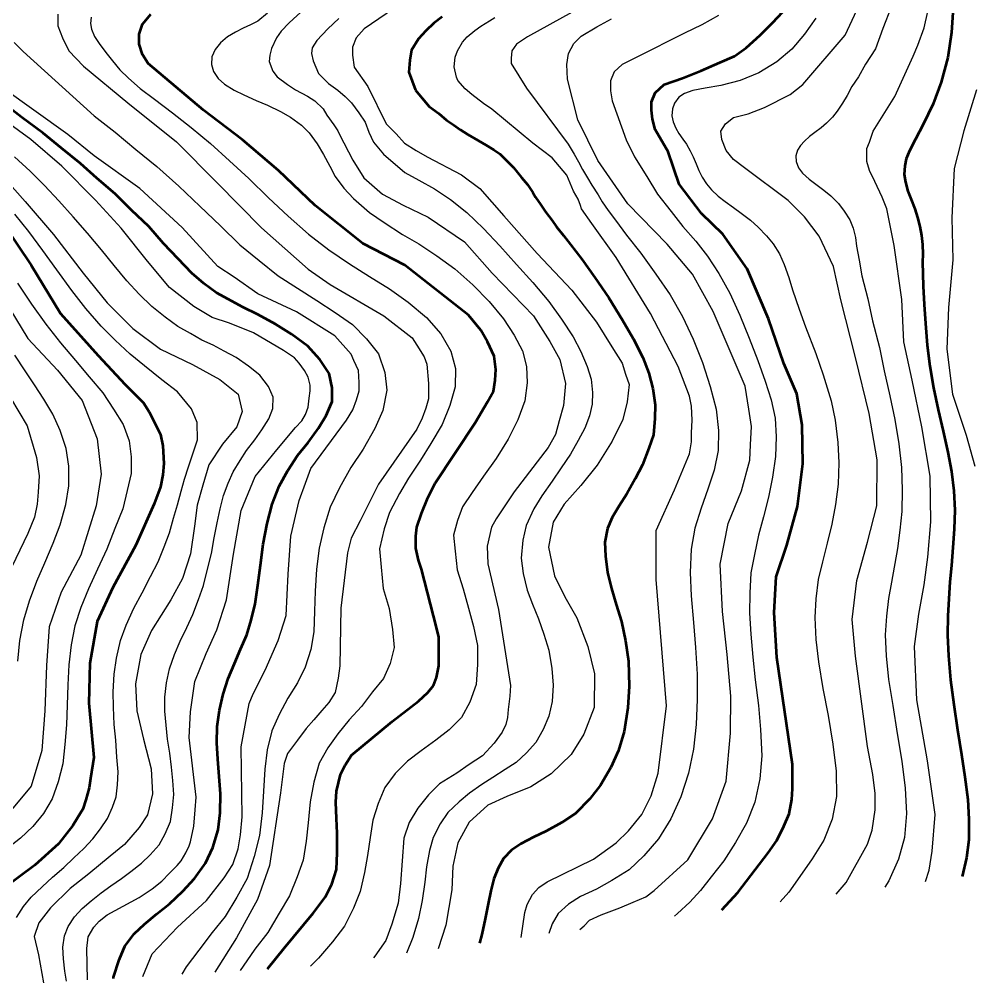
# Model space of a CAD drawing. Header units: metres. Extents: x 552626 to 559174, y 1843804 to 1852371.
# Drawn here: x 556587.6 to 557041.5, y 1843953.7 to 1844412.8 of the extents above; entities that cross this region are included whole.
import ezdxf

# ---------------------------------------------------------------- set-up
doc = ezdxf.new("R2010")
doc.units = ezdxf.units.M
doc.header["$LTSCALE"] = 6.8
doc.layers.add('1', color=7, linetype='Continuous', lineweight=25)
doc.layers.add('2', color=7, linetype='Continuous', lineweight=53)

msp = doc.modelspace()

# ---------------------------------------------------------------- linework, layer by layer
at = {"layer": '1'}
for points in [[(556731.17, 1844424.87), (556716.2, 1844411.17), (556712.42, 1844407.17), (556710.25, 1844403.95), (556707.84, 1844398.9), (556707.09, 1844395.76), (556706.8, 1844392.77), (556708.43, 1844388.13), (556710.57, 1844385.45), (556715.5, 1844381.78), (556719.25, 1844379.21), (556725.04, 1844376.22), (556728.56, 1844374), (556732.47, 1844370.11), (556734.26, 1844367.2), (556737.51, 1844362.47), (556739.39, 1844359.66), (556740.27, 1844357.96), (556746.62, 1844345.69), (556751.85, 1844337.21), (556760.75, 1844329.41), (556770.63, 1844324.27), (556782.57, 1844318.51), (556799.88, 1844306.71), (556813.03, 1844291.81), (556832.77, 1844271.57), (556840.53, 1844259.34), (556845.31, 1844250.62), (556847.92, 1844239.29), (556847.05, 1844228.83), (556844.88, 1844221.41), (556843.14, 1844214.88), (556839.66, 1844208.77), (556823.55, 1844187.65), (556814.88, 1844174.77), (556812.71, 1844170.84), (556810.54, 1844161.69), (556810.97, 1844153.4), (556816.01, 1844131.55), (556821.79, 1844095.42), (556821.42, 1844090.2), (556820.68, 1844083.86), (556820.31, 1844080.13), (556819.56, 1844076.77), (556817.7, 1844073.04), (556813.98, 1844067.82), (556808.4, 1844061.85), (556802.08, 1844057.74), (556796.12, 1844053.64), (556787.94, 1844048.42), (556782.73, 1844043.19), (556777.52, 1844036.85), (556773.43, 1844030.14), (556770.83, 1844022.68), (556769.34, 1844001.04), (556768.22, 1843991.71), (556765.25, 1843981.64), (556762.27, 1843973.8), (556757.06, 1843966.34), (556756.49, 1843965.6)], [(556976.85, 1843996), (556981.76, 1844001.41), (556991.8, 1844019.69), (556994.03, 1844026.41), (556995.52, 1844036.11), (556995.52, 1844043.94), (556994.4, 1844052.9), (556991.8, 1844066.33), (556986.18, 1844109.36), (556984.6, 1844126.81), (556986.83, 1844145.4), (556991.85, 1844163.68), (556996.23, 1844181.01), (556996.46, 1844202.81), (556992.71, 1844224.89), (556986.1, 1844251.72), (556979.1, 1844279.05), (556975.73, 1844295.09), (556968.77, 1844309.48), (556961.82, 1844318.63), (556953.99, 1844326.48), (556933.24, 1844342.06), (556928.03, 1844345.99), (556924.55, 1844350.35), (556922.38, 1844355.57), (556921.95, 1844359.5), (556924.12, 1844362.98), (556928.03, 1844366.03), (556934.98, 1844367.78), (556942.8, 1844370.83), (556954.97, 1844376.93), (556961.06, 1844381.72), (556981.15, 1844405.29), (556988.94, 1844422.11)], [(556765.93, 1844417.81), (556752.03, 1844408.31), (556748.12, 1844403.95), (556746.38, 1844399.6), (556746.38, 1844395.67), (556747.25, 1844390.01), (556753.77, 1844380.86), (556762.46, 1844362.99), (556767.24, 1844358.19), (556771.15, 1844353.84), (556776.8, 1844350.35), (556782.02, 1844347.3), (556798.37, 1844338.69), (556807.06, 1844332.15), (556818.59, 1844319.21), (556834.37, 1844301.28), (556850.97, 1844283.79), (556862.7, 1844268.5), (556870.09, 1844256.73), (556874.88, 1844248.88), (556876.61, 1844243.65), (556878.35, 1844238.85), (556877.28, 1844230.5), (556875.3, 1844222.17), (556870.1, 1844211.84), (556863.02, 1844200.34), (556855.32, 1844190.68), (556847.31, 1844181.76), (556842.01, 1844173.18), (556839.77, 1844161.24), (556842.63, 1844147.57), (556847.68, 1844137.59), (556853.28, 1844127.57), (556858.62, 1844113.94), (556861.73, 1844100.97)], [(557003.12, 1844418.62), (556999.24, 1844408.36), (556995.73, 1844398.7), (556990.92, 1844391.35), (556987.58, 1844385.36), (556984.4, 1844380.73), (556982.11, 1844376.52), (556979.99, 1844372.85), (556977.39, 1844369.08), (556975.1, 1844366.21), (556972.24, 1844363.32), (556969.71, 1844361.12), (556966.76, 1844358.8), (556964.29, 1844356.89), (556961.8, 1844354.81), (556959.89, 1844352.68), (556958.42, 1844350.43), (556957.73, 1844347.73), (556957.82, 1844345.1), (556959.01, 1844342.03), (556960.94, 1844339.41), (556964.01, 1844336.59), (556967.19, 1844334.24), (556971.05, 1844331.43), (556974.39, 1844328.67), (556977.98, 1844325.04), (556980.77, 1844321.38), (556983.38, 1844317.18), (556985.01, 1844313.24), (556986.16, 1844308.89), (556986.56, 1844304.63), (556987.89, 1844298.01), (556989.1, 1844290.59), (556992.07, 1844279.6), (556994.28, 1844269.05), (556997.58, 1844256.37), (556999.84, 1844245.29), (557002.56, 1844233.32), (557004.86, 1844222.07), (557006.74, 1844210.53), (557008.1, 1844199.28), (557008.36, 1844188.58), (557008.23, 1844178.33), (557007.25, 1844169.3), (557006.12, 1844160.61), (557003.24, 1844144.62), (557001.89, 1844136.84), (557000.85, 1844128.32), (557000.33, 1844119.47), (557000.78, 1844109.56), (557001.88, 1844098.21), (557003.94, 1844085.77), (557006.02, 1844072.53), (557008.27, 1844059.22), (557009.73, 1844046.46), (557010.39, 1844034.4), (557009.47, 1844022.98), (557006.58, 1844012.55), (557002.04, 1844002.27), (557000.07, 1843999.2)], [(557019.44, 1844001.88), (557021.19, 1844007.38), (557022.68, 1844016.34), (557024.16, 1844033.87), (557020.48, 1844059.44), (557015.4, 1844088.6), (557014.26, 1844113.92), (557016.39, 1844129.37), (557018.88, 1844143.26), (557020.63, 1844156.57), (557021.99, 1844173.29), (557021.68, 1844195.14), (557017.79, 1844218.68), (557013.09, 1844240.81), (557009.09, 1844259.16), (557008.28, 1844279.24), (557004.51, 1844305.02), (557001.04, 1844322.45), (556998.87, 1844328.12), (556995.39, 1844335.53), (556992.78, 1844340.75), (556991.48, 1844345.11), (556991.48, 1844348.16), (556991.48, 1844351.21), (556992.78, 1844354.26), (556994.52, 1844359.49), (557004.95, 1844376.06), (557013.64, 1844395.23), (557015.81, 1844400.46), (557018.86, 1844408.74), (557020.59, 1844416.59)], [(556606.02, 1844415.28), (556606.02, 1844409.62), (556608.19, 1844403.95), (556611.23, 1844397.85), (556618.18, 1844390.44), (556639.36, 1844373.04), (556662.53, 1844354.44), (556681.97, 1844334.94)], [(556621.87, 1844413.75), (556621.54, 1844410.85), (556621.99, 1844408.08), (556623.56, 1844404.58), (556625.78, 1844401.25), (556628.95, 1844396.98), (556632.14, 1844393.02), (556635.64, 1844388.72), (556639.72, 1844384.72), (556645.18, 1844379.91), (556652.13, 1844374.7), (556660.61, 1844368.25), (556669.48, 1844361.26), (556678.7, 1844353.64), (556687.83, 1844345.35), (556697.08, 1844336.93), (556706.48, 1844327.74), (556715.85, 1844319.07), (556725.43, 1844310.48), (556735.21, 1844302.91), (556745.03, 1844296.23), (556754.48, 1844290.22), (556764.13, 1844284.38), (556773.01, 1844278.02), (556781.64, 1844270.74), (556788.52, 1844262.85), (556793.36, 1844254.66), (556795.49, 1844246.43), (556795.37, 1844237.63), (556792.79, 1844228.73), (556789.22, 1844219.68), (556783.74, 1844210.63), (556778.92, 1844202.7), (556773.09, 1844194.15), (556768.76, 1844186.8), (556764.01, 1844177.75), (556761.52, 1844169.93), (556759.25, 1844160.53), (556760.03, 1844151.78), (556761.04, 1844141.65), (556763.9, 1844131.97), (556765.48, 1844122.03), (556766.32, 1844113.43), (556764.46, 1844105.83), (556761.17, 1844098.71), (556755.99, 1844092.33), (556750.71, 1844085.29)], [(556705.88, 1844415.79), (556701.33, 1844411.92), (556697.86, 1844410.2), (556694.3, 1844408.52), (556690.65, 1844406.61), (556686.93, 1844404.39), (556683.47, 1844401.56), (556680.98, 1844398.43), (556679.41, 1844394.93), (556679.31, 1844391.29), (556680.2, 1844387.95), (556682.46, 1844384.56), (556685.52, 1844381.88), (556689.97, 1844379.06), (556694.69, 1844376.77), (556700.57, 1844374.17), (556706.01, 1844371.83), (556712.11, 1844368.82), (556716.95, 1844366.11), (556722.08, 1844362.28), (556725.73, 1844358.66), (556729.64, 1844353.51), (556732.56, 1844348.4), (556735.59, 1844342.75), (556738.12, 1844337.97), (556742.35, 1844332.26), (556746.91, 1844327.41), (556754.57, 1844320.82), (556761.45, 1844316.04), (556770.28, 1844310.2), (556778.09, 1844305.84), (556786.61, 1844300.17), (556795.24, 1844293.88), (556803.73, 1844286.27), (556811.49, 1844278.3), (556818.37, 1844270.05), (556823.46, 1844262.24), (556827.4, 1844254.78), (556829.4, 1844247.33), (556829.7, 1844239.59), (556828.58, 1844231.04), (556825.18, 1844221.99), (556820.64, 1844212.77)], [(556739.87, 1844413.11), (556734.65, 1844408.31), (556729.44, 1844402.65), (556727.26, 1844399.16), (556726.83, 1844396.55), (556727.7, 1844393.06), (556730.3, 1844386.96), (556735.08, 1844382.16), (556739.43, 1844379.11), (556742.91, 1844376.06), (556745.95, 1844373.01), (556749.43, 1844368.22), (556752.47, 1844363.86), (556754.21, 1844359.07)], [(556892.1, 1844053.64), (556896.1, 1844085.73), (556891.2, 1844145.93), (556891.09, 1844169.18), (556899.87, 1844188.65), (556907.04, 1844205.72), (556907.91, 1844211.39), (556907.91, 1844215.75), (556908.35, 1844221.85), (556907.91, 1844228.39), (556907.04, 1844233.19), (556901.59, 1844247.32), (556888.41, 1844272.61), (556872.15, 1844299.23), (556860.47, 1844315.47), (556855.61, 1844322.56), (556855.13, 1844324.12), (556853.9, 1844327.11), (556851.8, 1844330.93), (556848.5, 1844338.58), (556841.55, 1844346.86), (556832.42, 1844353.83), (556812.86, 1844370), (556808.82, 1844372.64), (556803.34, 1844376.9), (556800.13, 1844379.73), (556796.59, 1844383.66), (556795.93, 1844385.19), (556794.92, 1844390.2), (556795.4, 1844394.74), (556796.44, 1844397.81), (556798.88, 1844401.83), (556801.04, 1844404.38), (556804.75, 1844407.42), (556807.53, 1844409.48), (556811.77, 1844412.1), (556814.23, 1844413.74)], [(556851.11, 1844416.16), (556829.82, 1844404.38), (556824.61, 1844400.9), (556822.43, 1844397.85), (556822, 1844394.36), (556822, 1844391.75), (556829.39, 1844379.98), (556849.26, 1844353.37), (556852.07, 1844348.59), (556854.2, 1844344.82), (556856.06, 1844341.22), (556858.42, 1844337.28), (556860.48, 1844333.81), (556863.43, 1844329.11), (556865.45, 1844325.84), (556868.2, 1844321.66), (556871.69, 1844317.15), (556877.01, 1844309.91)], [(556926.78, 1844090.22), (556924.99, 1844110.18), (556922.81, 1844130.64), (556921.64, 1844153.15), (556925.42, 1844172.59), (556931.83, 1844188.13), (556935.74, 1844202.67), (556936.17, 1844210.08), (556936.61, 1844218.8), (556935.3, 1844227.08), (556933.56, 1844237.98), (556918.37, 1844273.55), (556908.49, 1844291.4), (556896.42, 1844305.67), (556877.58, 1844324.81), (556863.32, 1844345.57), (556853.85, 1844364.95), (556848.94, 1844384.34), (556848.5, 1844391.31), (556849.37, 1844396.54), (556851.98, 1844401.33), (556855.46, 1844404.82), (556862.84, 1844409.18), (556869.8, 1844413.1)], [(556920.86, 1844414.59), (556912.98, 1844410.18), (556904.62, 1844406.12), (556881.97, 1844394.8), (556875.01, 1844391.31), (556871.1, 1844387.82), (556869.37, 1844383.46), (556869.37, 1844378.67), (556870.23, 1844373.88), (556876.91, 1844355.4), (556880.77, 1844347.28), (556886.62, 1844337.94), (556891.81, 1844329.49), (556898.3, 1844321.29), (556903.92, 1844314.07), (556910.05, 1844307.1), (556915.59, 1844299.87), (556921.06, 1844291.65), (556926.24, 1844282.25)], [(556967.31, 1844413.42), (556961.84, 1844405.7), (556955.77, 1844398.61), (556948.62, 1844392.47), (556940.12, 1844387.25), (556931.21, 1844383.66)], [(556585.16, 1844401.77), (556589.51, 1844397.42), (556623.41, 1844366.75), (556633.39, 1844359.02), (556643.26, 1844350.83), (556653.16, 1844342.67), (556663.6, 1844333.24), (556673.62, 1844323.77), (556683.46, 1844314.39), (556692.74, 1844305.38), (556701.97, 1844297.89), (556710.97, 1844290.63), (556720.2, 1844284.75), (556729.5, 1844278.76), (556738.15, 1844273.14), (556746.47, 1844267.35), (556753.15, 1844260.5), (556758.76, 1844253.4), (556761.85, 1844244.53), (556762.84, 1844236.13), (556760.94, 1844226.41), (556757.05, 1844217.78), (556751.48, 1844207.94), (556745.69, 1844199.26), (556740.24, 1844189.49), (556735.84, 1844180.37), (556732.76, 1844170.52), (556730.5, 1844160.74), (556729.26, 1844150.74), (556728.7, 1844140.31), (556728.36, 1844130.8), (556727.97, 1844120.87), (556726.51, 1844112.52), (556723.87, 1844104.06), (556720.23, 1844096.62), (556715.55, 1844089.27), (556711.49, 1844081.59), (556707.97, 1844073.82), (556705.78, 1844064.75), (556704.67, 1844055.41), (556703.97, 1844044.96), (556703.32, 1844034.74), (556702.05, 1844023.81), (556699.58, 1844013.86), (556696.26, 1844003.38)], [(556665.33, 1844313.66), (556645.03, 1844332.18), (556623.33, 1844347.77), (556610.84, 1844357.97), (556579.44, 1844380.32)], [(556931.21, 1844383.66), (556921.94, 1844381.19), (556914.5, 1844379.95), (556908.62, 1844378.87), (556904.65, 1844377.49), (556902, 1844375.64), (556899.89, 1844372.92), (556898.87, 1844370.16), (556898.62, 1844366.81), (556899.17, 1844363.97), (556900.44, 1844360.9), (556901.95, 1844358.46), (556903.92, 1844355.71), (556905.63, 1844353.24), (556907.42, 1844350.15), (556908.8, 1844347.22), (556910.16, 1844343.94), (556911.48, 1844340.78), (556913.01, 1844337.65), (556915.11, 1844334.41), (556917.52, 1844331.55), (556920.77, 1844328.49), (556924.03, 1844325.99), (556928.06, 1844323.11), (556931.71, 1844320.49), (556936.05, 1844317.09), (556939.76, 1844313.73), (556943.78, 1844309.7), (556946.91, 1844305.77), (556949.93, 1844300.97), (556952.2, 1844295.96), (556954.37, 1844289.71), (556956.12, 1844283.85), (556959.24, 1844274.72), (556962.34, 1844266.34), (556967.18, 1844253.61), (556970.79, 1844243.41), (556974.55, 1844230.98), (556976.38, 1844221.71), (556977.78, 1844211.2), (556978.14, 1844201.52), (556977.87, 1844191.35), (556976.68, 1844181.61), (556974.87, 1844172.16), (556972.6, 1844163.17), (556970.37, 1844154.34), (556968.41, 1844145.79), (556967.23, 1844136.7), (556966.7, 1844127.82), (556967.3, 1844117.33), (556968.55, 1844106.65), (556970.64, 1844093.94), (556973.07, 1844081.13), (556975.39, 1844067.44), (556976.91, 1844054.53), (556977.06, 1844042.47), (556974.95, 1844031.6), (556970.99, 1844021.6), (556965.43, 1844012.68), (556959.63, 1844004.33), (556954.3, 1843996.85), (556950.24, 1843992.33)], [(557043.79, 1844379.16), (557037.77, 1844359.6), (557033.19, 1844341.76), (557032.03, 1844318.13), (557032.5, 1844298.12), (557030.5, 1844275.43), (557029.64, 1844255.58), (557032.38, 1844234.1), (557038.9, 1844214.57), (557043.06, 1844199.8)], [(556699.2, 1844263.48), (556687.85, 1844267.99), (556679.5, 1844270.73), (556670.88, 1844276.03), (556659.23, 1844285.08), (556648.68, 1844297.58), (556636.15, 1844313.34), (556623.97, 1844326.64), (556608, 1844342.81), (556593.16, 1844355.51), (556577.13, 1844367.19)], [(556754.21, 1844359.07), (556756.38, 1844354.27), (556761.16, 1844348.61), (556771.33, 1844339.86), (556777.99, 1844336.17), (556785.52, 1844332.09), (556793.18, 1844326.93), (556800.97, 1844320.82), (556808.85, 1844313.11), (556816.67, 1844304.89), (556824.65, 1844295.94), (556832.43, 1844287.32), (556840.02, 1844278.3), (556846.08, 1844269.94), (556851.54, 1844261.56), (556855.27, 1844254.49), (556858.34, 1844247.34), (556860.1, 1844241.27), (556860.82, 1844235.05), (556860.71, 1844229.43), (556859.4, 1844223.85), (556857.18, 1844217.98), (556854.05, 1844212.11), (556850.29, 1844205.55), (556845.88, 1844199.01), (556841.6, 1844192.78), (556836.66, 1844185.79), (556832.89, 1844179.52), (556829.17, 1844171.55), (556827.53, 1844164.56), (556826.76, 1844156.08), (556827.72, 1844148.78), (556829.64, 1844140.71), (556832.2, 1844134.17), (556835.13, 1844127.08), (556837.65, 1844119.88), (556839.99, 1844112.13), (556841.44, 1844103.38), (556842.12, 1844095.5), (556841.58, 1844087.68), (556840, 1844080.77), (556837.28, 1844074.41), (556833.75, 1844068.13), (556829.4, 1844063.33), (556824.44, 1844058.65), (556819.11, 1844055.32), (556813.38, 1844051.52), (556808.04, 1844048.15), (556802.17, 1844043.99), (556797.24, 1844039.96), (556791.94, 1844034.83), (556788.24, 1844029.46), (556784.9, 1844022.94), (556783.18, 1844016.69), (556781.76, 1844008.98), (556780.89, 1844001.59), (556779.62, 1843992.83), (556777.86, 1843984.27), (556775.24, 1843975.35), (556772.25, 1843967.77)], [(556680.01, 1844257.48), (556674.61, 1844259.96), (556669.16, 1844263.03), (556663.14, 1844266.49), (556657.1, 1844270.88), (556650.76, 1844275.94), (556644.82, 1844281.77), (556638.94, 1844288.18), (556632.92, 1844295.45), (556626.81, 1844302.94), (556620.11, 1844310.95), (556613.4, 1844318.67), (556606.49, 1844326.37), (556599.72, 1844333.57), (556592.84, 1844340.37), (556585.43, 1844347.27)], [(556579.33, 1844338.6), (556590.42, 1844325.91), (556604.01, 1844310.19), (556618.1, 1844291.81), (556629.6, 1844277.63), (556641.69, 1844265.42), (556655.02, 1844255.61)], [(556681.97, 1844334.94), (556703.13, 1844313.5), (556725.33, 1844293.78), (556735.76, 1844286.37), (556761.41, 1844271.55), (556774.89, 1844261.09), (556777.06, 1844257.6), (556780.54, 1844251.93), (556781.85, 1844248.44), (556782.72, 1844239.29), (556782.72, 1844231.88), (556781.41, 1844227.52), (556779.67, 1844222.72), (556777.06, 1844217.49), (556758.81, 1844191.33), (556750.11, 1844173.89), (556745.77, 1844165.61), (556744.03, 1844158.64), (556740.91, 1844132.26), (556740.33, 1844104.75), (556739.58, 1844098.78), (556738.1, 1844092.06), (556735.12, 1844087.21), (556731.77, 1844083.48), (556728.05, 1844079), (556724.33, 1844074.9), (556720.24, 1844069.31), (556715.4, 1844062.96), (556713.91, 1844058.11), (556712.14, 1844044.19), (556706.87, 1844009.63), (556701.13, 1843993.32), (556691.09, 1843975.1), (556680.9, 1843958.83)], [(556586.26, 1843984.8), (556589.63, 1843990.04), (556593.38, 1843994.44), (556598.55, 1843999.49), (556603.4, 1844004), (556608.81, 1844008.69), (556613.65, 1844013.26), (556618.39, 1844017.66), (556622.71, 1844022.28), (556626.42, 1844027.13), (556629.62, 1844031.97), (556632.02, 1844037.32), (556633.75, 1844042.26), (556634.48, 1844048.05), (556634.7, 1844054.24), (556634.09, 1844061.23), (556633.63, 1844069.25), (556632.8, 1844076.79), (556632.52, 1844084.98), (556632.34, 1844092.36), (556632.81, 1844100.79), (556633.93, 1844108.39), (556635.81, 1844116.76), (556638.56, 1844124.06), (556642.2, 1844132.26), (556646.16, 1844139.52), (556650.16, 1844147.28), (556653.8, 1844154.32), (556656.69, 1844161.39), (556659.17, 1844168.09), (556661.16, 1844175.02), (556663, 1844181.49), (556664.79, 1844187.91), (556666.3, 1844193.75), (556668.27, 1844199.59), (556670.54, 1844206.22), (556672.64, 1844212.36), (556672.49, 1844220.66), (556669.69, 1844227.18), (556663.12, 1844235.29), (556655.65, 1844241.05), (556647.39, 1844247.72), (556640.55, 1844253.16), (556633.41, 1844259.85), (556626.66, 1844266.57), (556619.37, 1844275.05), (556612.62, 1844283.56), (556605.55, 1844293.44), (556598.83, 1844302.57), (556592.2, 1844311.69), (556585.45, 1844320.01)], [(556646.46, 1843956.68), (556650.93, 1843967.45), (556663.12, 1843980.25), (556676.82, 1843992.96), (556685.27, 1844003.65), (556689.36, 1844009.99), (556691.97, 1844017.45), (556693.08, 1844024.16), (556693.83, 1844032.75), (556693.33, 1844066.14), (556697.17, 1844086.84), (556699.03, 1844091.32), (556704.75, 1844102.71), (556711.06, 1844116.86), (556714.75, 1844128.65), (556715.8, 1844148.36), (556716.99, 1844166.49), (556720.98, 1844183.48), (556724.03, 1844191.77), (556726.64, 1844198.74), (556743.59, 1844221.85), (556746.63, 1844226.65), (556748.37, 1844231.44), (556749.68, 1844235.8), (556749.68, 1844239.73), (556749.24, 1844245.39), (556747.07, 1844250.19), (556745.77, 1844253.24), (556737.96, 1844262), (556719.8, 1844273.47), (556701.31, 1844281.99), (556690.12, 1844289.86), (556682.3, 1844295.09), (556665.33, 1844313.66)], [(556877.01, 1844309.91), (556883.89, 1844301.37), (556890.97, 1844291.31), (556897.83, 1844281.52), (556903.63, 1844271.15), (556908.78, 1844260.42), (556913.3, 1844249.19), (556916.88, 1844237.77), (556919.75, 1844227.09), (556920.79, 1844216.87), (556920.68, 1844207.28), (556918.71, 1844198), (556915.76, 1844188.92), (556912.53, 1844179.85), (556909.63, 1844170.25), (556907.84, 1844160.28), (556907.32, 1844149.18), (556907.79, 1844138.05), (556908.9, 1844125.41), (556909.92, 1844113.45), (556910.64, 1844100.68), (556910.7, 1844088.7), (556910.25, 1844076.72), (556908.86, 1844065.06), (556906.58, 1844053.55), (556902.95, 1844042.28), (556898.16, 1844031.79), (556892.3, 1844022.31), (556885.31, 1844014.11), (556878.25, 1844007.48), (556870.09, 1844002.46), (556862.79, 1843998.35), (556855.02, 1843994.75), (556849.33, 1843991.13), (556844.46, 1843986.73), (556841.57, 1843981.83), (556839.99, 1843977.12)], [(556586.84, 1844287.1), (556593.51, 1844277.12), (556600.33, 1844267.5), (556607.26, 1844258.63), (556614.51, 1844250.26), (556620.9, 1844242.39), (556627.49, 1844234.8), (556632.58, 1844227.1), (556637.09, 1844219.79), (556640, 1844212), (556641, 1844204.38), (556641, 1844196.44), (556639, 1844188.25), (556636.92, 1844179.46), (556633.23, 1844170.18), (556629.41, 1844160.38), (556624.85, 1844150.77)], [(556580.37, 1844279.32), (556591.72, 1844260.73), (556605.89, 1844245.57), (556617.55, 1844231.2), (556624.69, 1844212.82), (556626.66, 1844196.05), (556624.33, 1844180.97), (556616.95, 1844157.39), (556607.63, 1844139.77), (556601.82, 1844123.26), (556600.56, 1844104.93), (556599.75, 1844083.27), (556598.39, 1844064.32), (556593.31, 1844047.32), (556583.21, 1844035.23)], [(556926.24, 1844282.25), (556931.03, 1844271.76), (556935.49, 1844260.83), (556939.55, 1844250.29), (556943.15, 1844240.37), (556945.93, 1844231.45), (556947.83, 1844222.75), (556948.38, 1844213.85), (556948.08, 1844204.5), (556946.6, 1844194.67), (556944.74, 1844185.16), (556942.32, 1844175.76), (556939.87, 1844167.05), (556937.96, 1844157.85), (556936.28, 1844149.11), (556935.84, 1844139.35), (556935.64, 1844129.89), (556936.28, 1844119.75), (556937.27, 1844108.89), (556938.35, 1844098.09), (556939.99, 1844085.76), (556940.82, 1844074.35), (556941.48, 1844061.87), (556940.54, 1844050.91), (556938.12, 1844039.8), (556934.23, 1844029.77), (556929.02, 1844020.51), (556923.39, 1844011.77), (556917.36, 1844004.12), (556912.23, 1843997.74), (556907.12, 1843992.14), (556901.35, 1843986.73), (556899.81, 1843985.37)], [(556620.08, 1843955.03), (556619.8, 1843970.07), (556620.54, 1843975.66), (556623.14, 1843980.14), (556625.75, 1843983.12), (556629.47, 1843986.11), (556644.72, 1843994.32), (556651.04, 1843998.42), (556655.51, 1844002.15), (556659.23, 1844005.88), (556662.95, 1844009.61), (556664.81, 1844011.85), (556667.04, 1844015.58), (556668.53, 1844018.94), (556669.27, 1844020.8), (556670.76, 1844028.26), (556671.51, 1844036.1), (556671.88, 1844042.07), (556668.61, 1844070.51), (556669.18, 1844082.81), (556671.37, 1844097.29), (556676.73, 1844110.64), (556681.74, 1844121.91), (556686.39, 1844136.13), (556689.72, 1844157.93), (556693.4, 1844178.76), (556699.99, 1844194.99), (556710.41, 1844207.69), (556719.25, 1844218.36), (556722.29, 1844221.41), (556724.03, 1844224.46), (556725.33, 1844227.95), (556725.77, 1844232.31), (556726.2, 1844235.8), (556726.2, 1844238.42), (556725.33, 1844242.34), (556723.59, 1844245.39), (556720.98, 1844248.88), (556718.81, 1844251.49), (556713.59, 1844254.98), (556699.2, 1844263.48)], [(556655.02, 1844255.61), (556670.15, 1844248.31), (556683.19, 1844241.14), (556691.93, 1844234.19), (556693.93, 1844225.99), (556691.38, 1844218.59), (556684.46, 1844210.29), (556677.99, 1844200.46), (556675.06, 1844190.85), (556672.39, 1844181.27), (556671.17, 1844171.35), (556669.22, 1844158.09), (556665.5, 1844146.36), (556659.79, 1844136.1), (556650.66, 1844121.53), (556645.5, 1844110.06), (556642.99, 1844096.07), (556643.72, 1844083.22), (556646.9, 1844069.81), (556650.43, 1844055.64), (556651.09, 1844043.71), (556648.69, 1844033.69), (556644.84, 1844027.62), (556637.78, 1844019.65), (556631.02, 1844013.96), (556620.76, 1844005.6), (556611.96, 1843998.6), (556602.5, 1843989.45), (556596.93, 1843982.28), (556594.76, 1843975.76), (556596.74, 1843966.95), (556599.15, 1843953.72)], [(556610.16, 1843954.41), (556609.36, 1843959.29), (556608.64, 1843965.1), (556608.4, 1843970.62), (556609.18, 1843976.05), (556610.94, 1843980.56), (556613.89, 1843985.08), (556617.58, 1843989.02), (556621.92, 1843992.79), (556626.65, 1843996.55), (556631.31, 1843999.9), (556636.3, 1844003.41), (556640.85, 1844006.77), (556645.96, 1844010.77), (556650.02, 1844014.64), (556654.35, 1844019.48), (556657.09, 1844024.63), (556659.64, 1844030.59), (556660.61, 1844037), (556661.31, 1844043.36), (556660.87, 1844050.08), (556660.25, 1844056.43), (556659.36, 1844063.14), (556658.34, 1844069.8), (556657.65, 1844076.39), (556656.99, 1844083.1), (556657.05, 1844089.76), (556657.74, 1844096.64), (556659.16, 1844103.32), (556661.63, 1844110.09), (556664.33, 1844116.43), (556667.53, 1844123.05), (556670.42, 1844129.14), (556673.13, 1844136.33), (556675.47, 1844142.96), (556677.36, 1844150.72), (556679.2, 1844158.18), (556680.53, 1844165.75), (556681.94, 1844172.93), (556683.38, 1844179.57), (556685.03, 1844185.89), (556687.23, 1844191.84), (556689.61, 1844197.1), (556692.92, 1844202.64), (556695.94, 1844207.32), (556699.9, 1844212.47), (556703.18, 1844217.15), (556706.51, 1844222.46), (556708.42, 1844227.28), (556708.64, 1844232.78), (556706.48, 1844237.89), (556702.33, 1844243.17), (556696.83, 1844247.59), (556691.05, 1844251.64), (556685.27, 1844254.66), (556680.01, 1844257.48)], [(556586.9, 1844106.93), (556587.96, 1844116.75), (556589.82, 1844126.68), (556592.51, 1844135.74), (556596.06, 1844145.11), (556599.81, 1844153.73), (556603.83, 1844163.1), (556607.13, 1844171.9), (556609.86, 1844181.56), (556611.23, 1844190.45), (556611.26, 1844199.83), (556609.97, 1844208.29), (556607.09, 1844216.83), (556603.59, 1844224.59), (556599.37, 1844231.79), (556594.87, 1844238.63), (556590.51, 1844245.3), (556585.45, 1844252.7)], [(556583.44, 1844232.5), (556591.45, 1844219.07), (556595.79, 1844203.97), (556597.09, 1844195.25), (556596.66, 1844187.4), (556596.22, 1844181.74), (556594.92, 1844175.63), (556591.72, 1844167.82), (556584.08, 1844151.95)], [(556820.64, 1844212.77), (556814.83, 1844203.5), (556808.86, 1844195.07), (556803.5, 1844187.3), (556798.92, 1844180.48), (556796.4, 1844174.02), (556794.56, 1844167.05), (556795.36, 1844159.36), (556796.37, 1844150.49), (556799.24, 1844141.34), (556801.75, 1844132.16), (556804.1, 1844123.52), (556805.93, 1844114.41), (556806.03, 1844105.41), (556805.39, 1844095.9), (556802.43, 1844087.46), (556798.33, 1844080.14), (556792.56, 1844074.2), (556786.13, 1844069.24), (556779.19, 1844064.28), (556772.61, 1844059.22), (556766.78, 1844053.35), (556761.88, 1844046.77), (556758.67, 1844039.15), (556756.13, 1844031.19), (556754.9, 1844022.92), (556753.57, 1844014.39), (556752.2, 1844006.19), (556750.17, 1843997.22), (556746.95, 1843989.24), (556742.68, 1843980.63), (556736.97, 1843973.25), (556730.29, 1843965.5), (556726.43, 1843961.68)], [(556624.85, 1844150.77), (556620.66, 1844141.47), (556616.95, 1844132.59), (556614.19, 1844123.84), (556612.35, 1844114.69), (556611.26, 1844105.21), (556610.76, 1844095.68), (556610.41, 1844086.01), (556610.18, 1844076.62), (556609.41, 1844067.19), (556608.37, 1844058.03), (556606.16, 1844049.4), (556603.29, 1844041.32), (556599.14, 1844034.42), (556594.08, 1844028.2), (556588.15, 1844022.62), (556581.59, 1844017.43)], [(556861.73, 1844100.97), (556861.54, 1844084.89), (556856.65, 1844072.18), (556850.61, 1844062.4), (556841.15, 1844053.24), (556831.36, 1844047.07), (556819.91, 1844042.39), (556810.96, 1844038.3), (556802.02, 1844030.19), (556796.6, 1844020.33), (556794.25, 1844009.26), (556793.8, 1843997.98), (556790.9, 1843981.18), (556787.33, 1843969.85)], [(556854.82, 1843979.16), (556856.76, 1843980.89), (556859.37, 1843983.5), (556864.95, 1843986.12), (556873.87, 1843989.47), (556880.2, 1843992.08), (556886.15, 1843994.7), (556890.24, 1843997.68), (556906.31, 1844012.21), (556917.98, 1844031.87), (556924.58, 1844049.8), (556926.57, 1844072.6), (556926.78, 1844090.22)], [(556750.71, 1844085.29), (556744.85, 1844079.03), (556739.5, 1844072.36), (556734.65, 1844065.64), (556730.51, 1844058.27), (556727.94, 1844049.22), (556726.19, 1844039.99), (556725.37, 1844029.97), (556724.37, 1844021.23), (556722.87, 1844012.17), (556720.1, 1844004.22), (556716.49, 1843995.1), (556711.47, 1843986.83), (556706.04, 1843977.6), (556699.88, 1843969.78), (556694.34, 1843961.63), (556692.83, 1843959.58)], [(556826.81, 1843975.3), (556828.49, 1843987.23), (556829.6, 1843990.97), (556832.21, 1843995.81), (556835.18, 1843999.17), (556839.28, 1844001.78), (556861.23, 1844012.6), (556872.01, 1844020.44), (556877.97, 1844026.03), (556884.29, 1844033.87), (556888.75, 1844042.82), (556892.1, 1844053.64)], [(556696.26, 1844003.38), (556691.25, 1843994.55), (556685.8, 1843985.31), (556679.52, 1843977.62), (556673.17, 1843969.19), (556667.11, 1843961.31), (556665.06, 1843957.84)]]:
    msp.add_lwpolyline(points, dxfattribs=at)
at = {"layer": '2'}
for points in [[(556921.51, 1844392.18), (556928.46, 1844395.23), (556934.11, 1844399.16), (556940.63, 1844405.26), (556946.72, 1844411.36), (556953.67, 1844418.77), (556956.71, 1844426.61), (556961.06, 1844442.74), (556964.97, 1844471.06), (556965.69, 1844514.79), (556967.16, 1844544.72), (556971.75, 1844570.87), (556979.73, 1844592.32), (556993.45, 1844612.25), (557007.82, 1844630.1), (557019.92, 1844642.78), (557028.54, 1844656.13), (557038.76, 1844675.06), (557048.74, 1844695.45)], [(557032.65, 1844418.42), (557031.83, 1844406.47), (557030.1, 1844394.67), (557027.02, 1844382.83), (557023.18, 1844372.58), (557018.42, 1844362.68), (557014.78, 1844355.72), (557011.8, 1844350.2), (557010.3, 1844346.38), (557009.58, 1844342.95), (557009.36, 1844338.87), (557009.89, 1844335.14), (557011.14, 1844330.88), (557012.6, 1844326.98), (557014.37, 1844322.51), (557015.68, 1844318.42), (557016.84, 1844314.01), (557017.53, 1844309.73), (557017.99, 1844305.46), (557018.16, 1844300.94), (557018.06, 1844297.05), (557018.2, 1844291.46), (557018.35, 1844285.59), (557018.86, 1844276.9), (557019.53, 1844267.91), (557020.34, 1844257.5), (557021.62, 1844247.48), (557023.27, 1844237.25), (557025.48, 1844226.65), (557027.86, 1844216.57), (557030.06, 1844206.58), (557031.92, 1844197.34), (557033.02, 1844188.08), (557033.43, 1844178.94), (557033.16, 1844169.84), (557032.5, 1844161.11), (557031.85, 1844152.57), (557031.15, 1844144.76), (557030.61, 1844136.64), (557030.19, 1844128.57), (557030.04, 1844119.37), (557030.48, 1844109.48), (557031.4, 1844098.04), (557032.99, 1844086.3), (557034.76, 1844074.19), (557036.69, 1844062.53), (557038.31, 1844051.84), (557039.59, 1844041.01), (557040.16, 1844031.65), (557040.17, 1844021.74), (557039.09, 1844013.29), (557036.97, 1844004.3)], [(556787.57, 1844104.75), (556787.57, 1844110.72), (556787.57, 1844118.55), (556784.97, 1844128.62), (556779.24, 1844150.79), (556777.93, 1844155.15), (556776.63, 1844160.82), (556776.63, 1844166.48), (556777.06, 1844170.84), (556779.24, 1844177.38), (556782.28, 1844184.79), (556785.76, 1844191.77), (556804.85, 1844220.53), (556810.8, 1844230.46), (556813.57, 1844235.62), (556814.36, 1844240.79), (556814.76, 1844245.95), (556813.97, 1844252.31), (556810.8, 1844259.06), (556807.63, 1844264.63), (556801.69, 1844271.78), (556771.4, 1844295.72), (556751.36, 1844306.02), (556728.59, 1844324.01), (556711.21, 1844340.75), (556693.99, 1844355.31), (556675.43, 1844369.53), (556649.04, 1844391.75), (556646.43, 1844396.11), (556644.7, 1844400.9), (556644.7, 1844405.7), (556646.43, 1844410.49), (556650.34, 1844415.28)], [(556789.16, 1844413.94), (556785.24, 1844411), (556781.4, 1844407.24), (556777.82, 1844403.45), (556774.58, 1844398.17), (556773.69, 1844393.32), (556773.28, 1844387.64), (556774.82, 1844383.27), (556776.52, 1844378.99)], [(556922.48, 1843988.5), (556930.09, 1843996.71), (556944.56, 1844015.59), (556948.65, 1844021.56), (556952, 1844028.27), (556954.6, 1844034.24), (556955.72, 1844040.96), (556956.09, 1844046.18), (556956.09, 1844057.74), (556948.72, 1844108.7), (556947.41, 1844130.14), (556948.36, 1844147.09), (556953.44, 1844162.3), (556958.57, 1844180.59), (556961.07, 1844201.03), (556960.67, 1844219.63), (556958.17, 1844234.27), (556952.01, 1844248.73), (556944.71, 1844270.14), (556934.58, 1844293.95), (556922.84, 1844310.4), (556912.74, 1844320.3), (556902.09, 1844334.25), (556896.9, 1844349.72), (556890.66, 1844360.37), (556889.35, 1844365.16), (556888.92, 1844369.52), (556888.92, 1844373.44), (556890.66, 1844377.8), (556895, 1844381.72), (556903.69, 1844384.77), (556912.38, 1844388.26), (556921.51, 1844392.18)], [(556776.52, 1844378.99), (556779.6, 1844375.16), (556782.97, 1844371.31), (556787.59, 1844367.84), (556791.21, 1844364.68), (556794.53, 1844362.45), (556797.92, 1844360.11), (556801.43, 1844357.93), (556806.27, 1844355.13), (556810.14, 1844352.89), (556813.84, 1844350.64), (556816.61, 1844348.68), (556819.87, 1844345.53), (556823.19, 1844342.14), (556827.04, 1844337.49), (556829.77, 1844334.05), (556832.34, 1844330.34), (556833.7, 1844328.04), (556836.19, 1844324.34), (556838.37, 1844321.1), (556841.57, 1844316.87), (556843.71, 1844313.84), (556847, 1844309.79), (556850.31, 1844305.42), (556855.66, 1844298.55), (556861.91, 1844289.71), (556868.54, 1844280.04), (556875.07, 1844269.38), (556880.18, 1844260.63), (556884.76, 1844251.63), (556887.64, 1844244.2), (556889.55, 1844236.86), (556890.71, 1844229.14), (556890.51, 1844222.61), (556889.81, 1844214.75), (556887.62, 1844208.45), (556884.7, 1844200.58), (556881.12, 1844193.87), (556877.16, 1844186.61), (556873.44, 1844180.96), (556870.11, 1844175.34), (556867.97, 1844170.22), (556866.73, 1844163.7), (556867.01, 1844156.94), (556867.97, 1844149.27), (556869.93, 1844141.58), (556872.14, 1844133.9), (556874.55, 1844125.8), (556876.57, 1844116.6), (556877.93, 1844106.94), (556878.22, 1844095), (556877.64, 1844084.7), (556875.91, 1844073.43), (556873.19, 1844064.42), (556869.6, 1844056.22), (556864.68, 1844047.83), (556859.55, 1844041.39), (556852.67, 1844034.43), (556846.26, 1844030.15), (556838.79, 1844025.93), (556832.65, 1844023.08), (556826.68, 1844019.93), (556822.18, 1844016.84), (556818.43, 1844012.88), (556815.8, 1844008.35)], [(556696.01, 1844119.44), (556698.13, 1844126.55), (556700.02, 1844134.34), (556701.27, 1844143.12), (556702.62, 1844152.63), (556703.83, 1844162.64), (556705.7, 1844172.58), (556708.19, 1844181.82), (556711.44, 1844190.35), (556715.6, 1844197.75), (556720.3, 1844204.88), (556725.24, 1844211.13), (556730.2, 1844217.94), (556733.86, 1844223.98), (556736.68, 1844230.71), (556736.73, 1844237.13), (556735.32, 1844244.02), (556730.89, 1844250.67), (556725.18, 1844257.03), (556717.41, 1844262.78), (556709.74, 1844267.6), (556701.28, 1844272.18), (556694.22, 1844275.71), (556687.23, 1844279.41), (556681.65, 1844282.41), (556675.55, 1844286.92), (556669.86, 1844291.8), (556663.35, 1844298.68), (556656.43, 1844306.04), (556649.31, 1844314.03), (556641.18, 1844321.88), (556633.27, 1844329.6), (556624.58, 1844337.04), (556616.82, 1844344.05), (556607.74, 1844351.32), (556598.95, 1844358.47), (556588.73, 1844366.1), (556579.47, 1844373.29)], [(556579.95, 1844315.5), (556593.34, 1844295.71), (556607.36, 1844272.61), (556625.18, 1844252.58), (556638.08, 1844238.84), (556646.91, 1844229.99), (556649.59, 1844225.75), (556654.97, 1844214.98), (556656.12, 1844209.59), (556656.5, 1844201.12), (556656.12, 1844195.73), (556654.97, 1844189.96), (556651.9, 1844181.88), (556643.15, 1844162.22), (556632.26, 1844142.07), (556624.7, 1844125.9), (556621.29, 1844106.02), (556620.73, 1844086.99), (556623.14, 1844061.09), (556621.66, 1844051.02), (556620.91, 1844046.54), (556619.42, 1844040.95), (556617.94, 1844036.47), (556615.33, 1844032.37), (556613.1, 1844028.64), (556606.39, 1844019.95), (556594.98, 1844009.81), (556580.74, 1843999.17)], [(556632.53, 1843955.81), (556632.61, 1843956.43), (556635.19, 1843964.58), (556637.99, 1843971.22), (556642.32, 1843976.99), (556647.25, 1843981.59), (556653.14, 1843986.53), (556659.28, 1843991.27), (556665.61, 1843997.36), (556671.21, 1844003.42), (556676.31, 1844010.7), (556679.85, 1844018.1), (556682.44, 1844026.52), (556683.36, 1844034.71), (556683.54, 1844043.71), (556682.83, 1844051.93), (556682.2, 1844060.26), (556681.77, 1844068.09), (556681.99, 1844075.81), (556682.98, 1844083.66), (556684.79, 1844091.25), (556687.23, 1844098.67), (556690.23, 1844105.87), (556693.14, 1844112.6), (556696.01, 1844119.44)], [(556705.96, 1843960.4), (556713.84, 1843970.18), (556727.68, 1843986.86), (556733.63, 1843994.69), (556736.61, 1844000.66), (556738.84, 1844007.75), (556739.21, 1844015.58), (556739.21, 1844024.91), (556738.84, 1844032), (556738.47, 1844039.83), (556738.84, 1844045.06), (556740.7, 1844052.89), (556742.93, 1844057.37), (556745.91, 1844062.22), (556765.29, 1844078.12), (556777.9, 1844087.96), (556782.36, 1844092.06), (556784.97, 1844095.42), (556786.46, 1844099.15), (556787.57, 1844104.75)], [(556815.8, 1844008.35), (556813.77, 1844003.27), (556812.4, 1843997.44), (556811.02, 1843991.37), (556809.69, 1843984.17), (556808.1, 1843976.74), (556807.02, 1843972.57)]]:
    msp.add_lwpolyline(points, dxfattribs=at)

doc.saveas('drawing.dxf')
